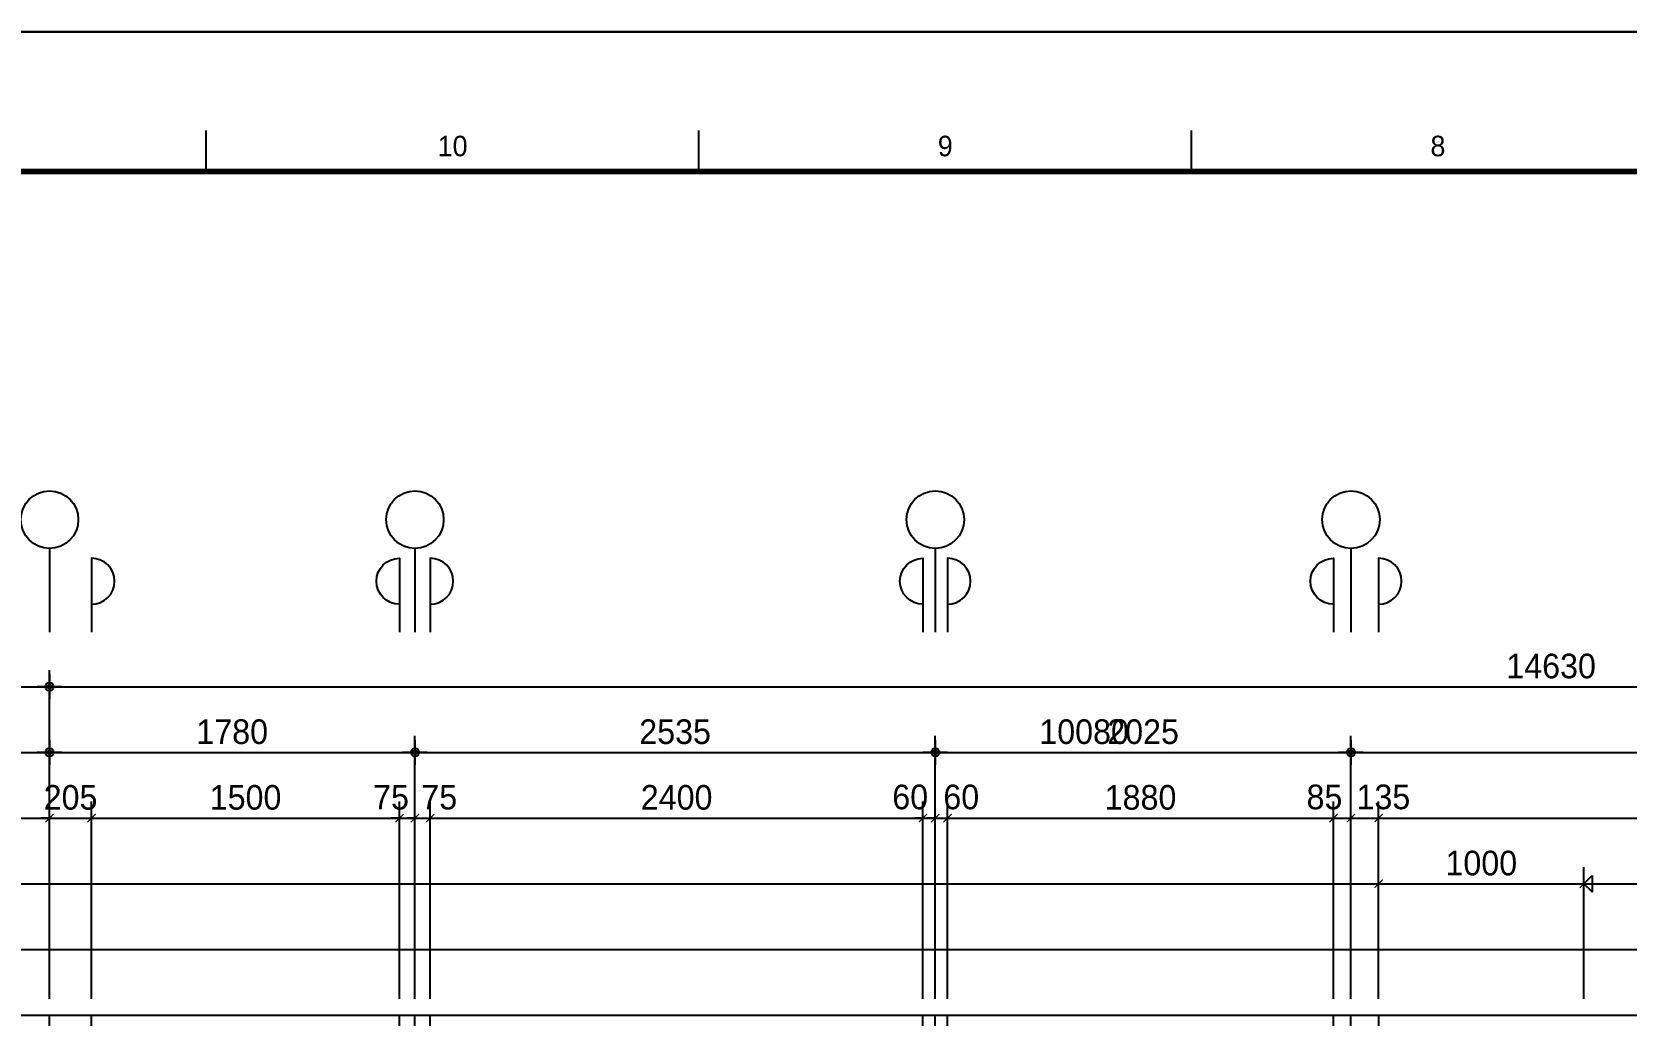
# Model space of a CAD drawing. Header units: millimetres. Extents: x -24416 to 92204, y -190080 to 23760.
# Drawn here: x 58944 to 66711, y -28550 to -23760 of the extents above; entities that cross this region are included whole.
import ezdxf
from ezdxf.enums import TextEntityAlignment as Align

# ---------------------------------------------------------------- set-up
doc = ezdxf.new("R2010")
doc.units = ezdxf.units.MM
doc.header["$LTSCALE"] = 50
doc.linetypes.add('AUDIT_D_220706163347-0', pattern=[0])
doc.linetypes.add('CEN', pattern=[62, 60, -1, 0, -1])
doc.layers.get('defpoints').update_dxf_attribs({"color": 139})
for name, color, linetype in [('A-치수', 7, 'AUDIT_D_220706163347-0'), ('AA-BORD-FORM', 7, 'Continuous'), ('AA-BORD-TEXT', 3, 'Continuous'), ('AA-XXXX-DIMS', 7, 'Continuous'), ('ARDM', 7, 'Continuous'), ('CEN_CON', 1, 'CEN'), ('DIM', 7, 'AUDIT_D_220706163347-0')]:
    doc.layers.add(name, color=color, linetype=linetype)
doc.layers.add('AA-XXXX-MC', color=153, linetype='AUDIT_D_220706163347-0', plot=False)
doc.styles.add('HAUD01', font='Dotum.ttf')
doc.styles.add('맑은고딕', font='malgun.ttf', dxfattribs={"width": 0.9})
doc.dimstyles.new('DIM_40', dxfattribs={"dimscale": 40, "dimtxt": 3, "dimasz": 1, "dimexe": 2, "dimexo": 2, "dimgap": 1, "dimtad": 1, "dimdec": 0, "dimzin": 0, "dimdsep": 46, "dimtxsty": '맑은고딕', "dimblk1": 'DIMDOT', "dimblk2": 'DIMDOT', "dimsah": 1, "dimcen": 0.09, "dimdle": 2, "dimclrd": 7, "dimclre": 7, "dimclrt": 3, "dimadec": 0, "dimazin": 0, "dimtfac": 1, "dimtdec": 0, "dimtix": 1, "dimtmove": 2, "dimatfit": 3, "dimldrblk": 'DIMDOT', "dimfxl": 2, "dimtolj": 1, "dimtzin": 0, "dimarcsym": 0})
doc.dimstyles.new('MCDIM_40', dxfattribs={"dimscale": 40, "dimtxt": 3, "dimasz": 1, "dimexe": 2, "dimexo": 2, "dimgap": 1, "dimtad": 1, "dimdec": 0, "dimzin": 0, "dimdsep": 46, "dimtxsty": '맑은고딕', "dimblk1": 'ARCHTICK', "dimblk2": 'ARCHTICK', "dimsah": 1, "dimcen": 0.09, "dimdle": 2, "dimclrd": 7, "dimclre": 7, "dimclrt": 3, "dimadec": 0, "dimazin": 0, "dimtfac": 1, "dimtdec": 0, "dimtix": 1, "dimtmove": 2, "dimatfit": 3, "dimldrblk": 'ARCHTICK', "dimfxl": 1, "dimtolj": 1, "dimtzin": 0, "dimarcsym": 0})
doc.dimstyles.new('외부80-WIN', dxfattribs={"dimscale": 40, "dimtxt": 3, "dimasz": 1, "dimexe": 2, "dimexo": 2.5, "dimgap": 1.5, "dimtad": 1, "dimdec": 0, "dimzin": 0, "dimdsep": 46, "dimtxsty": '맑은고딕', "dimblk": 'DO2-2', "dimblk1": 'DO2-2', "dimblk2": 'DIMDOT', "dimcen": 0.09, "dimdle": 2, "dimclrd": 7, "dimclre": 7, "dimclrt": 3, "dimadec": 0, "dimazin": 0, "dimtfac": 1, "dimtdec": 0, "dimtix": 1, "dimtmove": 2, "dimatfit": 3, "dimldrblk": 'DO2-2', "dimfxl": 1, "dimtolj": 1, "dimtzin": 0, "dimarcsym": 0})

# ---------------------------------------------------------------- blocks, each defined once
blk = doc.blocks.new('DIMDOT')
at = {"layer": 'AA-XXXX-DIMS'}
for p, q in [((-1.5, 0), (1.5, 0)), ((0, -1.5), (0, 1.5))]:
    blk.add_line(p, q, dxfattribs=at)
for radius in [0.5, 0.25]:
    blk.add_circle((0, 0), radius, dxfattribs=at)
blk = doc.blocks.new('*D475')
at = {"layer": 'defpoints', "color": 0, "transparency": 16777216}
for p in [(23506.2, -50710.4), (8876.2, -52310.4), (23506.2, -52310.4)]:
    blk.add_point(p, dxfattribs=at)
at = {"layer": 'DIM', "color": 7, "lineweight": -2, "transparency": 16777216}
for p, q in [((8876.2, -52230.4), (8876.2, -50630.4)), ((23506.2, -52230.4), (23506.2, -50630.4)), ((8916.2, -50710.4), (23466.2, -50710.4))]:
    blk.add_line(p, q, dxfattribs=at)
at = {"layer": 'DIM', "color": 7, "lineweight": -2, "transparency": 16777216, "xscale": 40, "yscale": 40, "zscale": 40, "rotation": 180}
blk.add_blockref('DIMDOT', (8876.2, -50710.4), dxfattribs=at)
at = {"layer": 'DIM', "color": 7, "lineweight": -2, "transparency": 16777216, "xscale": 40, "yscale": 40, "zscale": 40}
blk.add_blockref('DIMDOT', (23506.2, -50710.4), dxfattribs=at)
at = {"layer": 'DIM', "color": 3, "transparency": 16777216, "insert": (16191.2, -50610.3), "char_height": 120, "attachment_point": 5, "style": 'HAUD01'}
blk.add_mtext('\\A1;14630', dxfattribs=at)
blk = doc.blocks.new('*D476')
at = {"layer": 'defpoints', "color": 0, "transparency": 16777216}
for p in [(10656.2, -51030.4), (8876.2, -52310.4), (10656.2, -52310.4)]:
    blk.add_point(p, dxfattribs=at)
at = {"layer": 'DIM', "color": 7, "lineweight": -2, "transparency": 16777216}
for p, q in [((8876.2, -52230.4), (8876.2, -50950.4)), ((10656.2, -52230.4), (10656.2, -50950.4)), ((8916.2, -51030.4), (10616.2, -51030.4))]:
    blk.add_line(p, q, dxfattribs=at)
at = {"layer": 'DIM', "color": 7, "lineweight": -2, "transparency": 16777216, "xscale": 40, "yscale": 40, "zscale": 40, "rotation": 180}
blk.add_blockref('DIMDOT', (8876.2, -51030.4), dxfattribs=at)
at = {"layer": 'DIM', "color": 7, "lineweight": -2, "transparency": 16777216, "xscale": 40, "yscale": 40, "zscale": 40}
blk.add_blockref('DIMDOT', (10656.2, -51030.4), dxfattribs=at)
at = {"layer": 'DIM', "color": 3, "transparency": 16777216, "insert": (9766.2, -50930.3), "char_height": 120, "attachment_point": 5, "style": 'HAUD01'}
blk.add_mtext('\\A1;1780', dxfattribs=at)
blk = doc.blocks.new('*D477')
at = {"layer": 'defpoints', "color": 0, "transparency": 16777216}
for p in [(13191.2, -51030.4), (10656.2, -52310.4), (13191.2, -52310.4)]:
    blk.add_point(p, dxfattribs=at)
at = {"layer": 'DIM', "color": 7, "lineweight": -2, "transparency": 16777216}
for p, q in [((10656.2, -52230.4), (10656.2, -50950.4)), ((13191.2, -52230.4), (13191.2, -50950.4)), ((10696.2, -51030.4), (13151.2, -51030.4))]:
    blk.add_line(p, q, dxfattribs=at)
at = {"layer": 'DIM', "color": 7, "lineweight": -2, "transparency": 16777216, "xscale": 40, "yscale": 40, "zscale": 40, "rotation": 180}
blk.add_blockref('DIMDOT', (10656.2, -51030.4), dxfattribs=at)
at = {"layer": 'DIM', "color": 7, "lineweight": -2, "transparency": 16777216, "xscale": 40, "yscale": 40, "zscale": 40}
blk.add_blockref('DIMDOT', (13191.2, -51030.4), dxfattribs=at)
at = {"layer": 'DIM', "color": 3, "transparency": 16777216, "insert": (11923.7, -50930.3), "char_height": 120, "attachment_point": 5, "style": 'HAUD01'}
blk.add_mtext('\\A1;2535', dxfattribs=at)
blk = doc.blocks.new('*D478')
at = {"layer": 'defpoints', "color": 0, "transparency": 16777216}
for p in [(15216.2, -51030.4), (13191.2, -52310.4), (15216.2, -52310.4)]:
    blk.add_point(p, dxfattribs=at)
at = {"layer": 'DIM', "color": 7, "lineweight": -2, "transparency": 16777216}
for p, q in [((13191.2, -52230.4), (13191.2, -50950.4)), ((15216.2, -52230.4), (15216.2, -50950.4)), ((13231.2, -51030.4), (15176.2, -51030.4))]:
    blk.add_line(p, q, dxfattribs=at)
at = {"layer": 'DIM', "color": 7, "lineweight": -2, "transparency": 16777216, "xscale": 40, "yscale": 40, "zscale": 40, "rotation": 180}
blk.add_blockref('DIMDOT', (13191.2, -51030.4), dxfattribs=at)
at = {"layer": 'DIM', "color": 7, "lineweight": -2, "transparency": 16777216, "xscale": 40, "yscale": 40, "zscale": 40}
blk.add_blockref('DIMDOT', (15216.2, -51030.4), dxfattribs=at)
at = {"layer": 'DIM', "color": 3, "transparency": 16777216, "insert": (14203.7, -50930.3), "char_height": 120, "attachment_point": 5, "style": 'HAUD01'}
blk.add_mtext('\\A1;2025', dxfattribs=at)
blk = doc.blocks.new('*D479')
at = {"layer": 'defpoints', "color": 0, "transparency": 16777216}
for p in [(18956.2, -51030.4), (15216.2, -52310.4), (18956.2, -52310.4)]:
    blk.add_point(p, dxfattribs=at)
at = {"layer": 'DIM', "color": 7, "lineweight": -2, "transparency": 16777216}
for p, q in [((15216.2, -52230.4), (15216.2, -50950.4)), ((18956.2, -52230.4), (18956.2, -50950.4)), ((15256.2, -51030.4), (18916.2, -51030.4))]:
    blk.add_line(p, q, dxfattribs=at)
at = {"layer": 'DIM', "color": 7, "lineweight": -2, "transparency": 16777216, "xscale": 40, "yscale": 40, "zscale": 40, "rotation": 180}
blk.add_blockref('DIMDOT', (15216.2, -51030.4), dxfattribs=at)
at = {"layer": 'DIM', "color": 7, "lineweight": -2, "transparency": 16777216, "xscale": 40, "yscale": 40, "zscale": 40}
blk.add_blockref('DIMDOT', (18956.2, -51030.4), dxfattribs=at)
at = {"layer": 'DIM', "color": 3, "transparency": 16777216, "insert": (17086.2, -50930.3), "char_height": 120, "attachment_point": 5, "style": 'HAUD01'}
blk.add_mtext('\\A1;3740', dxfattribs=at)
blk = doc.blocks.new('_ArchTick')
at = {"color": 0, "linetype": 'ByBlock', "const_width": 0.15}
blk.add_lwpolyline([(-0.5, -0.5), (0.5, 0.5)], dxfattribs=at)
blk = doc.blocks.new('*D482')
at = {"layer": 'defpoints', "color": 0, "transparency": 16777216}
for p in [(9081.2, -51350.4), (8876.2, -52310.4), (9081.2, -52310.4)]:
    blk.add_point(p, dxfattribs=at)
at = {"layer": 'DIM', "color": 7, "lineweight": -2, "transparency": 16777216}
for p, q in [((8876.2, -52230.4), (8876.2, -51270.4)), ((9081.2, -52230.4), (9081.2, -51270.4)), ((8876.2, -51350.4), (8836.2, -51350.4)), ((8876.2, -51350.4), (9081.2, -51350.4)), ((9081.2, -51350.4), (9121.2, -51350.4))]:
    blk.add_line(p, q, dxfattribs=at)
at = {"layer": 'DIM', "color": 7, "lineweight": -2, "transparency": 16777216, "xscale": 40, "yscale": 40, "zscale": 40}
blk.add_blockref('_ArchTick', (8876.2, -51350.4), dxfattribs=at)
at = {"layer": 'DIM', "color": 7, "lineweight": -2, "transparency": 16777216, "xscale": 40, "yscale": 40, "zscale": 40, "rotation": 180}
blk.add_blockref('_ArchTick', (9081.2, -51350.4), dxfattribs=at)
at = {"layer": 'DIM', "color": 3, "transparency": 16777216, "insert": (8978.7, -51250.3), "char_height": 120, "attachment_point": 5, "style": 'HAUD01'}
blk.add_mtext('\\A1;205', dxfattribs=at)
blk = doc.blocks.new('*D483')
at = {"layer": 'defpoints', "color": 0, "transparency": 16777216}
for p in [(10581.2, -51350.4), (9081.2, -52310.4), (10581.2, -52310.4)]:
    blk.add_point(p, dxfattribs=at)
at = {"layer": 'DIM', "color": 7, "lineweight": -2, "transparency": 16777216}
for p, q in [((9081.2, -52230.4), (9081.2, -51270.4)), ((10581.2, -52230.4), (10581.2, -51270.4)), ((9001.2, -51350.4), (10661.2, -51350.4))]:
    blk.add_line(p, q, dxfattribs=at)
at = {"layer": 'DIM', "color": 7, "lineweight": -2, "transparency": 16777216, "xscale": 40, "yscale": 40, "zscale": 40, "rotation": 180}
blk.add_blockref('_ArchTick', (9081.2, -51350.4), dxfattribs=at)
at = {"layer": 'DIM', "color": 7, "lineweight": -2, "transparency": 16777216, "xscale": 40, "yscale": 40, "zscale": 40}
blk.add_blockref('_ArchTick', (10581.2, -51350.4), dxfattribs=at)
at = {"layer": 'DIM', "color": 3, "transparency": 16777216, "insert": (9831.2, -51250.3), "char_height": 120, "attachment_point": 5, "style": 'HAUD01'}
blk.add_mtext('\\A1;1500', dxfattribs=at)
blk = doc.blocks.new('*D484')
at = {"layer": 'defpoints', "color": 0, "transparency": 16777216}
for p in [(10656.2, -51350.4), (10581.2, -52310.4), (10656.2, -52310.4)]:
    blk.add_point(p, dxfattribs=at)
at = {"layer": 'DIM', "color": 7, "lineweight": -2, "transparency": 16777216}
for p, q in [((10581.2, -52230.4), (10581.2, -51270.4)), ((10656.2, -52230.4), (10656.2, -51270.4)), ((10581.2, -51350.4), (10541.2, -51350.4)), ((10581.2, -51350.4), (10656.2, -51350.4)), ((10656.2, -51350.4), (10696.2, -51350.4))]:
    blk.add_line(p, q, dxfattribs=at)
at = {"layer": 'DIM', "color": 7, "lineweight": -2, "transparency": 16777216, "xscale": 40, "yscale": 40, "zscale": 40}
blk.add_blockref('_ArchTick', (10581.2, -51350.4), dxfattribs=at)
at = {"layer": 'DIM', "color": 7, "lineweight": -2, "transparency": 16777216, "xscale": 40, "yscale": 40, "zscale": 40, "rotation": 180}
blk.add_blockref('_ArchTick', (10656.2, -51350.4), dxfattribs=at)
at = {"layer": 'DIM', "color": 3, "transparency": 16777216, "insert": (10539.9, -51249.4), "char_height": 120, "attachment_point": 5, "style": 'HAUD01'}
blk.add_mtext('\\A1;75', dxfattribs=at)
blk = doc.blocks.new('*D485')
at = {"layer": 'defpoints', "color": 0, "transparency": 16777216}
for p in [(10731.2, -51350.4), (10656.2, -52310.4), (10731.2, -52310.4)]:
    blk.add_point(p, dxfattribs=at)
at = {"layer": 'DIM', "color": 7, "lineweight": -2, "transparency": 16777216}
for p, q in [((10656.2, -52230.4), (10656.2, -51270.4)), ((10731.2, -52230.4), (10731.2, -51270.4)), ((10656.2, -51350.4), (10616.2, -51350.4)), ((10656.2, -51350.4), (10731.2, -51350.4)), ((10731.2, -51350.4), (10771.2, -51350.4))]:
    blk.add_line(p, q, dxfattribs=at)
at = {"layer": 'DIM', "color": 7, "lineweight": -2, "transparency": 16777216, "xscale": 40, "yscale": 40, "zscale": 40}
blk.add_blockref('_ArchTick', (10656.2, -51350.4), dxfattribs=at)
at = {"layer": 'DIM', "color": 7, "lineweight": -2, "transparency": 16777216, "xscale": 40, "yscale": 40, "zscale": 40, "rotation": 180}
blk.add_blockref('_ArchTick', (10731.2, -51350.4), dxfattribs=at)
at = {"layer": 'DIM', "color": 3, "transparency": 16777216, "insert": (10774.7, -51249.4), "char_height": 120, "attachment_point": 5, "style": 'HAUD01'}
blk.add_mtext('\\A1;75', dxfattribs=at)
blk = doc.blocks.new('*D486')
at = {"layer": 'defpoints', "color": 0, "transparency": 16777216}
for p in [(13131.2, -51350.4), (10731.2, -52310.4), (13131.2, -52310.4)]:
    blk.add_point(p, dxfattribs=at)
at = {"layer": 'DIM', "color": 7, "lineweight": -2, "transparency": 16777216}
for p, q in [((10731.2, -52230.4), (10731.2, -51270.4)), ((13131.2, -52230.4), (13131.2, -51270.4)), ((10651.2, -51350.4), (13211.2, -51350.4))]:
    blk.add_line(p, q, dxfattribs=at)
at = {"layer": 'DIM', "color": 7, "lineweight": -2, "transparency": 16777216, "xscale": 40, "yscale": 40, "zscale": 40, "rotation": 180}
blk.add_blockref('_ArchTick', (10731.2, -51350.4), dxfattribs=at)
at = {"layer": 'DIM', "color": 7, "lineweight": -2, "transparency": 16777216, "xscale": 40, "yscale": 40, "zscale": 40}
blk.add_blockref('_ArchTick', (13131.2, -51350.4), dxfattribs=at)
at = {"layer": 'DIM', "color": 3, "transparency": 16777216, "insert": (11931.2, -51250.3), "char_height": 120, "attachment_point": 5, "style": 'HAUD01'}
blk.add_mtext('\\A1;2400', dxfattribs=at)
blk = doc.blocks.new('*D487')
at = {"layer": 'defpoints', "color": 0, "transparency": 16777216}
for p in [(13191.2, -51350.4), (13131.2, -52310.4), (13191.2, -52310.4)]:
    blk.add_point(p, dxfattribs=at)
at = {"layer": 'DIM', "color": 7, "lineweight": -2, "transparency": 16777216}
for p, q in [((13131.2, -52230.4), (13131.2, -51270.4)), ((13191.2, -52230.4), (13191.2, -51270.4)), ((13131.2, -51350.4), (13091.2, -51350.4)), ((13131.2, -51350.4), (13191.2, -51350.4)), ((13191.2, -51350.4), (13231.2, -51350.4))]:
    blk.add_line(p, q, dxfattribs=at)
at = {"layer": 'DIM', "color": 7, "lineweight": -2, "transparency": 16777216, "xscale": 40, "yscale": 40, "zscale": 40}
blk.add_blockref('_ArchTick', (13131.2, -51350.4), dxfattribs=at)
at = {"layer": 'DIM', "color": 7, "lineweight": -2, "transparency": 16777216, "xscale": 40, "yscale": 40, "zscale": 40, "rotation": 180}
blk.add_blockref('_ArchTick', (13191.2, -51350.4), dxfattribs=at)
at = {"layer": 'DIM', "color": 3, "transparency": 16777216, "insert": (13069, -51248.4), "char_height": 120, "attachment_point": 5, "style": 'HAUD01'}
blk.add_mtext('\\A1;60', dxfattribs=at)
blk = doc.blocks.new('*D488')
at = {"layer": 'defpoints', "color": 0, "transparency": 16777216}
for p in [(13251.2, -51350.4), (13191.2, -52310.4), (13251.2, -52310.4)]:
    blk.add_point(p, dxfattribs=at)
at = {"layer": 'DIM', "color": 7, "lineweight": -2, "transparency": 16777216}
for p, q in [((13191.2, -52230.4), (13191.2, -51270.4)), ((13251.2, -52230.4), (13251.2, -51270.4)), ((13191.2, -51350.4), (13151.2, -51350.4)), ((13191.2, -51350.4), (13251.2, -51350.4)), ((13251.2, -51350.4), (13291.2, -51350.4))]:
    blk.add_line(p, q, dxfattribs=at)
at = {"layer": 'DIM', "color": 7, "lineweight": -2, "transparency": 16777216, "xscale": 40, "yscale": 40, "zscale": 40}
blk.add_blockref('_ArchTick', (13191.2, -51350.4), dxfattribs=at)
at = {"layer": 'DIM', "color": 7, "lineweight": -2, "transparency": 16777216, "xscale": 40, "yscale": 40, "zscale": 40, "rotation": 180}
blk.add_blockref('_ArchTick', (13251.2, -51350.4), dxfattribs=at)
at = {"layer": 'DIM', "color": 3, "transparency": 16777216, "insert": (13317.8, -51248.4), "char_height": 120, "attachment_point": 5, "style": 'HAUD01'}
blk.add_mtext('\\A1;60', dxfattribs=at)
blk = doc.blocks.new('*D489')
at = {"layer": 'defpoints', "color": 0, "transparency": 16777216}
for p in [(15131.2, -51350.4), (13251.2, -52310.4), (15131.2, -52310.4)]:
    blk.add_point(p, dxfattribs=at)
at = {"layer": 'DIM', "color": 7, "lineweight": -2, "transparency": 16777216}
for p, q in [((13251.2, -52230.4), (13251.2, -51270.4)), ((15131.2, -52230.4), (15131.2, -51270.4)), ((13171.2, -51350.4), (15211.2, -51350.4))]:
    blk.add_line(p, q, dxfattribs=at)
at = {"layer": 'DIM', "color": 7, "lineweight": -2, "transparency": 16777216, "xscale": 40, "yscale": 40, "zscale": 40, "rotation": 180}
blk.add_blockref('_ArchTick', (13251.2, -51350.4), dxfattribs=at)
at = {"layer": 'DIM', "color": 7, "lineweight": -2, "transparency": 16777216, "xscale": 40, "yscale": 40, "zscale": 40}
blk.add_blockref('_ArchTick', (15131.2, -51350.4), dxfattribs=at)
at = {"layer": 'DIM', "color": 3, "transparency": 16777216, "insert": (14191.2, -51250.3), "char_height": 120, "attachment_point": 5, "style": 'HAUD01'}
blk.add_mtext('\\A1;1880', dxfattribs=at)
blk = doc.blocks.new('*D490')
at = {"layer": 'defpoints', "color": 0, "transparency": 16777216}
for p in [(15216.2, -51350.4), (15131.2, -52310.4), (15216.2, -52310.4)]:
    blk.add_point(p, dxfattribs=at)
at = {"layer": 'DIM', "color": 7, "lineweight": -2, "transparency": 16777216}
for p, q in [((15131.2, -52230.4), (15131.2, -51270.4)), ((15216.2, -52230.4), (15216.2, -51270.4)), ((15051.2, -51350.4), (15296.2, -51350.4))]:
    blk.add_line(p, q, dxfattribs=at)
at = {"layer": 'DIM', "color": 7, "lineweight": -2, "transparency": 16777216, "xscale": 40, "yscale": 40, "zscale": 40, "rotation": 180}
blk.add_blockref('_ArchTick', (15131.2, -51350.4), dxfattribs=at)
at = {"layer": 'DIM', "color": 7, "lineweight": -2, "transparency": 16777216, "xscale": 40, "yscale": 40, "zscale": 40}
blk.add_blockref('_ArchTick', (15216.2, -51350.4), dxfattribs=at)
at = {"layer": 'DIM', "color": 3, "transparency": 16777216, "insert": (15087.1, -51248.4), "char_height": 120, "attachment_point": 5, "style": 'HAUD01'}
blk.add_mtext('\\A1;85', dxfattribs=at)
blk = doc.blocks.new('*D491')
at = {"layer": 'defpoints', "color": 0, "transparency": 16777216}
for p in [(15351.2, -51350.4), (15216.2, -52310.4), (15351.2, -52310.4)]:
    blk.add_point(p, dxfattribs=at)
at = {"layer": 'DIM', "color": 7, "lineweight": -2, "transparency": 16777216}
for p, q in [((15216.2, -52230.4), (15216.2, -51270.4)), ((15351.2, -52230.4), (15351.2, -51270.4)), ((15136.2, -51350.4), (15431.2, -51350.4))]:
    blk.add_line(p, q, dxfattribs=at)
at = {"layer": 'DIM', "color": 7, "lineweight": -2, "transparency": 16777216, "xscale": 40, "yscale": 40, "zscale": 40, "rotation": 180}
blk.add_blockref('_ArchTick', (15216.2, -51350.4), dxfattribs=at)
at = {"layer": 'DIM', "color": 7, "lineweight": -2, "transparency": 16777216, "xscale": 40, "yscale": 40, "zscale": 40}
blk.add_blockref('_ArchTick', (15351.2, -51350.4), dxfattribs=at)
at = {"layer": 'DIM', "color": 3, "transparency": 16777216, "insert": (15374.2, -51248.1), "char_height": 120, "attachment_point": 5, "style": 'HAUD01'}
blk.add_mtext('\\A1;135', dxfattribs=at)
blk = doc.blocks.new('*D492')
at = {"layer": 'defpoints', "color": 0, "transparency": 16777216}
for p in [(18751.2, -51350.4), (15351.2, -52310.4), (18751.2, -52310.4)]:
    blk.add_point(p, dxfattribs=at)
at = {"layer": 'DIM', "color": 7, "lineweight": -2, "transparency": 16777216}
for p, q in [((15351.2, -52230.4), (15351.2, -51270.4)), ((18751.2, -52230.4), (18751.2, -51270.4)), ((15271.2, -51350.4), (18831.2, -51350.4))]:
    blk.add_line(p, q, dxfattribs=at)
at = {"layer": 'DIM', "color": 7, "lineweight": -2, "transparency": 16777216, "xscale": 40, "yscale": 40, "zscale": 40, "rotation": 180}
blk.add_blockref('_ArchTick', (15351.2, -51350.4), dxfattribs=at)
at = {"layer": 'DIM', "color": 7, "lineweight": -2, "transparency": 16777216, "xscale": 40, "yscale": 40, "zscale": 40}
blk.add_blockref('_ArchTick', (18751.2, -51350.4), dxfattribs=at)
at = {"layer": 'DIM', "color": 3, "transparency": 16777216, "insert": (17051.2, -51250.3), "char_height": 120, "attachment_point": 5, "style": 'HAUD01'}
blk.add_mtext('\\A1;3400', dxfattribs=at)
blk = doc.blocks.new('*D494')
at = {"layer": 'defpoints', "color": 0, "transparency": 16777216}
for p in [(18956.2, -51030.4), (8876.2, -52310.4), (18956.2, -52310.4)]:
    blk.add_point(p, dxfattribs=at)
at = {"layer": 'DIM', "color": 7, "lineweight": -2, "transparency": 16777216}
for p, q in [((8876.2, -52230.4), (8876.2, -50950.4)), ((18956.2, -52230.4), (18956.2, -50950.4)), ((8916.2, -51030.4), (18916.2, -51030.4))]:
    blk.add_line(p, q, dxfattribs=at)
at = {"layer": 'DIM', "color": 7, "lineweight": -2, "transparency": 16777216, "xscale": 40, "yscale": 40, "zscale": 40, "rotation": 180}
blk.add_blockref('DIMDOT', (8876.2, -51030.4), dxfattribs=at)
at = {"layer": 'DIM', "color": 7, "lineweight": -2, "transparency": 16777216, "xscale": 40, "yscale": 40, "zscale": 40}
blk.add_blockref('DIMDOT', (18956.2, -51030.4), dxfattribs=at)
at = {"layer": 'DIM', "color": 3, "transparency": 16777216, "insert": (13916.2, -50930.3), "char_height": 120, "attachment_point": 5, "style": 'HAUD01'}
blk.add_mtext('\\A1;10080', dxfattribs=at)
blk = doc.blocks.new('*D498')
at = {"layer": 'defpoints', "color": 0, "transparency": 16777216}
for p in [(16351.2, -51670.4), (15351.2, -52310.4), (16351.2, -52310.4)]:
    blk.add_point(p, dxfattribs=at)
at = {"layer": 'DIM', "color": 7, "lineweight": -2, "transparency": 16777216}
for p, q in [((15351.2, -52230.4), (15351.2, -51590.4)), ((16351.2, -52230.4), (16351.2, -51590.4)), ((15271.2, -51670.4), (16431.2, -51670.4))]:
    blk.add_line(p, q, dxfattribs=at)
at = {"layer": 'DIM', "color": 7, "lineweight": -2, "transparency": 16777216, "xscale": 40, "yscale": 40, "zscale": 40, "rotation": 180}
blk.add_blockref('_ArchTick', (15351.2, -51670.4), dxfattribs=at)
at = {"layer": 'DIM', "color": 7, "lineweight": -2, "transparency": 16777216, "xscale": 40, "yscale": 40, "zscale": 40}
blk.add_blockref('_ArchTick', (16351.2, -51670.4), dxfattribs=at)
at = {"layer": 'DIM', "color": 3, "transparency": 16777216, "insert": (15851.2, -51570.3), "char_height": 120, "attachment_point": 5, "style": 'HAUD01'}
blk.add_mtext('\\A1;1000', dxfattribs=at)
blk = doc.blocks.new('DO2-2')
at = {"layer": 'ARDM'}
blk.add_line((0, 0), (-2, 0), dxfattribs=at)
blk.add_lwpolyline([(-1, -1), (-1, 1), (0, 0)], close=True, dxfattribs=at)
blk = doc.blocks.new('*D499')
at = {"layer": 'defpoints', "color": 0, "transparency": 16777216}
for p in [(17551.2, -51670.4), (16351.2, -52310.4), (17551.2, -52310.4)]:
    blk.add_point(p, dxfattribs=at)
at = {"layer": 'DIM', "color": 7, "lineweight": -2, "transparency": 16777216}
for p, q in [((16351.2, -52210.4), (16351.2, -51590.4)), ((17551.2, -52210.4), (17551.2, -51590.4)), ((16391.2, -51670.4), (17511.2, -51670.4))]:
    blk.add_line(p, q, dxfattribs=at)
at = {"layer": 'DIM', "color": 7, "lineweight": -2, "transparency": 16777216, "xscale": 40, "yscale": 40, "zscale": 40, "rotation": 180}
blk.add_blockref('DO2-2', (16351.2, -51670.4), dxfattribs=at)
at = {"layer": 'DIM', "color": 7, "lineweight": -2, "transparency": 16777216, "xscale": 40, "yscale": 40, "zscale": 40}
blk.add_blockref('DO2-2', (17551.2, -51670.4), dxfattribs=at)
at = {"layer": 'DIM', "color": 3, "transparency": 16777216, "insert": (16951.2, -51550.3), "char_height": 120, "attachment_point": 5, "style": 'HAUD01'}
blk.add_mtext('\\A1;1200', dxfattribs=at)
blk = doc.blocks.new('중심')
at = {"layer": 'DIM'}
blk.add_line((-350, 0), (0, 0), dxfattribs=at)
blk.add_circle((-470, 0), 120, dxfattribs=at)
blk = doc.blocks.new('XR-FORM 청주월명')
at = {"layer": 'AA-BORD-FORM', "color": 2}
for p, q in [((241, 577), (241, 582)), ((301, 577), (301, 582)), ((361, 577), (361, 582))]:
    blk.add_line(p, q, dxfattribs=at)
at = {"layer": 'AA-BORD-FORM', "color": 1}
blk.add_lwpolyline([(0, 0), (841, 0), (841, 594), (0, 594)], close=True, dxfattribs=at)
at = {"layer": 'AA-BORD-FORM', "color": 2, "const_width": 0.682}
blk.add_lwpolyline([(21, 17), (21, 577), (821, 577), (821, 17)], close=True, dxfattribs=at)
at = {"layer": 'AA-BORD-TEXT', "color": 7, "style": 'HAUD01'}
for s, p in [('10', (271, 580.1)), ('9', (331, 580.1)), ('8', (391, 580.1))]:
    blk.add_text(s, height=2.5, dxfattribs=at).set_placement(p, align=Align.MIDDLE_CENTER)
blk = doc.blocks.new('DIM-1108')
at = {"layer": 'DIM'}
for points in [[(9081.2, -50308.6, 1), (9081.2, -50084.6), (9081.2, -50444.6)], [(10581.2, -50308.6, -1), (10581.2, -50084.6), (10581.2, -50444.6)], [(10731.2, -50308.6, 1), (10731.2, -50084.6), (10731.2, -50444.6)], [(13131.2, -50308.6, -1), (13131.2, -50084.6), (13131.2, -50444.6)], [(13251.2, -50308.6, 1), (13251.2, -50084.6), (13251.2, -50444.6)], [(15131.2, -50308.6, -1), (15131.2, -50084.6), (15131.2, -50444.6)], [(15351.2, -50308.6, 1), (15351.2, -50084.6), (15351.2, -50444.6)]]:
    blk.add_lwpolyline(points, format="xyb", dxfattribs=at)
at = {"layer": 'A-치수', "xscale": 1.166666666666666, "yscale": 1.166666666666666, "zscale": 1.166666666666666, "rotation": 270}
for p in [(8876.2, -50444.6), (10656.2, -50444.6), (13191.2, -50444.6), (15216.2, -50444.6)]:
    blk.add_blockref('중심', p, dxfattribs=at)
at = {"layer": 'DIM'}
for base, p1, p2, dimstyle, override, picture, middle in [((23506.2, -50710.4), (8876.2, -52310.4), (23506.2, -52310.4), 'DIM_40', {"dimscale": 40, "dimtxsty": 'HAUD01'}, '*D475', (16191.2, -50610.3)), ((10656.2, -51030.4), (8876.2, -52310.4), (10656.2, -52310.4), 'DIM_40', {"dimscale": 40, "dimtxsty": 'HAUD01'}, '*D476', (9766.2, -50930.3)), ((18956.2, -51030.4), (8876.2, -52310.4), (18956.2, -52310.4), 'DIM_40', {"dimscale": 40, "dimtxsty": 'HAUD01'}, '*D494', (13916.2, -50930.3)), ((13191.2, -51030.4), (10656.2, -52310.4), (13191.2, -52310.4), 'DIM_40', {"dimscale": 40, "dimtxsty": 'HAUD01'}, '*D477', (11923.7, -50930.3)), ((15216.2, -51030.4), (13191.2, -52310.4), (15216.2, -52310.4), 'DIM_40', {"dimscale": 40, "dimtxsty": 'HAUD01'}, '*D478', (14203.7, -50930.3)), ((18956.2, -51030.4), (15216.2, -52310.4), (18956.2, -52310.4), 'DIM_40', {"dimscale": 40, "dimtxsty": 'HAUD01'}, '*D479', (17086.2, -50930.3)), ((9081.2, -51350.4), (8876.2, -52310.4), (9081.2, -52310.4), 'MCDIM_40', {"dimtxsty": 'HAUD01'}, '*D482', (8978.7, -51250.3)), ((10581.2, -51350.4), (9081.2, -52310.4), (10581.2, -52310.4), 'MCDIM_40', {"dimtxsty": 'HAUD01'}, '*D483', (9831.2, -51250.3)), ((13131.2, -51350.4), (10731.2, -52310.4), (13131.2, -52310.4), 'MCDIM_40', {"dimtxsty": 'HAUD01'}, '*D486', (11931.2, -51250.3)), ((15131.2, -51350.4), (13251.2, -52310.4), (15131.2, -52310.4), 'MCDIM_40', {"dimtxsty": 'HAUD01'}, '*D489', (14191.2, -51250.3)), ((18751.2, -51350.4), (15351.2, -52310.4), (18751.2, -52310.4), 'MCDIM_40', {"dimtxsty": 'HAUD01'}, '*D492', (17051.2, -51250.3)), ((17551.2, -51670.4), (16351.2, -52310.4), (17551.2, -52310.4), '외부80-WIN', {"dimtxsty": 'HAUD01'}, '*D499', (16951.2, -51550.3)), ((16351.2, -51670.4), (15351.2, -52310.4), (16351.2, -52310.4), 'MCDIM_40', {"dimtxsty": 'HAUD01'}, '*D498', (15851.2, -51570.3))]:
    dim = blk.add_linear_dim(base=base, p1=p1, p2=p2, dimstyle=dimstyle, override=override, dxfattribs=at)
    dim.commit()
    dim.dimension.update_dxf_attribs({"geometry": picture, "text_midpoint": middle})
for base, p1, p2, picture, middle in [((10656.2, -51350.4), (10581.2, -52310.4), (10656.2, -52310.4), '*D484', (10539.9, -51249.4)), ((10731.2, -51350.4), (10656.2, -52310.4), (10731.2, -52310.4), '*D485', (10774.7, -51249.4)), ((13191.2, -51350.4), (13131.2, -52310.4), (13191.2, -52310.4), '*D487', (13069, -51248.4)), ((13251.2, -51350.4), (13191.2, -52310.4), (13251.2, -52310.4), '*D488', (13317.8, -51248.4)), ((15216.2, -51350.4), (15131.2, -52310.4), (15216.2, -52310.4), '*D490', (15087.1, -51248.4)), ((15351.2, -51350.4), (15216.2, -52310.4), (15351.2, -52310.4), '*D491', (15374.2, -51248.1))]:
    dim = blk.add_linear_dim(base=base, p1=p1, p2=p2, dimstyle='MCDIM_40', override={"dimtxsty": 'HAUD01'}, dxfattribs=at)
    dim.commit()
    dim.dimension.update_dxf_attribs({"geometry": picture, "text_midpoint": middle, "dimtype": 128})

msp = doc.modelspace()

# ---------------------------------------------------------------- linework, layer by layer
at = {"layer": 'AA-XXXX-MC'}
for p, q in [((59235.2, -34600.4), (59235.2, -28550.4)), ((60735.2, -34600.4), (60735.2, -28550.4)), ((60885.2, -34600.4), (60885.2, -28550.4)), ((63285.2, -34600.4), (63285.2, -28550.4)), ((63405.2, -34600.4), (63405.2, -28550.4)), ((65285.2, -34600.4), (65285.2, -28550.4)), ((65505.2, -31340.4), (65505.2, -28550.4))]:
    msp.add_line(p, q, dxfattribs=at)
at = {"layer": 'CEN_CON'}
for p, q in [((59030.2, -34600.4), (59030.2, -28550.4)), ((60810.2, -34600.4), (60810.2, -28550.4)), ((63345.2, -34600.4), (63345.2, -28550.4)), ((65370.2, -31340.4), (65370.2, -28550.4))]:
    msp.add_line(p, q, dxfattribs=at)
at = {"layer": 'defpoints'}
for points in [[(75865.2, -43875.4), (56236, -43875.4), (56236, -26950.4), (75865.2, -26950.4)], [(75545.2, -43555.4), (56556, -43555.4), (56556, -27270.4), (75545.2, -27270.4)], [(75225.2, -43235.4), (56876, -43235.4), (56876, -27590.4), (75225.2, -27590.4)], [(74905.2, -42915.4), (57196, -42915.4), (57196, -27910.4), (74905.2, -27910.4)], [(74585.2, -42595.4), (57516, -42595.4), (57516, -28230.4), (74585.2, -28230.4)], [(74265.2, -42275.4), (57836, -42275.4), (57836, -28550.4), (74265.2, -28550.4)]]:
    msp.add_lwpolyline(points, close=True, dxfattribs=at)

# ---------------------------------------------------------------- block references
msp.add_blockref('DIM-1108', (50153.9, 23760))
at = {"xscale": 40, "yscale": 40, "zscale": 40}
for p in [(50153.9, -23760), (50153.9, -47520)]:
    msp.add_blockref('XR-FORM 청주월명', p, dxfattribs=at)

doc.saveas('drawing.dxf')
